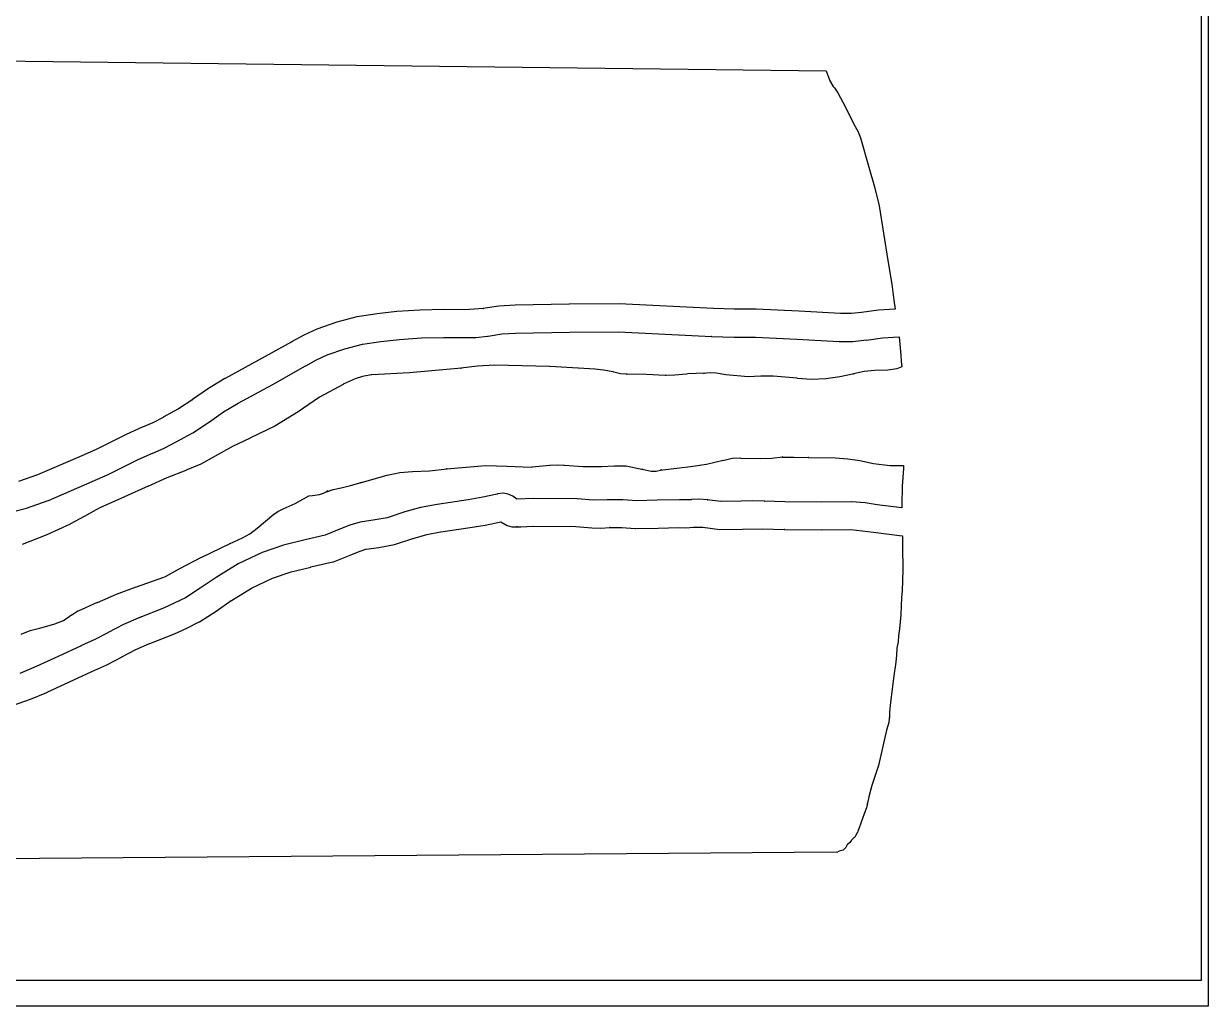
# Model space of a CAD drawing. Extents: x 2 to 598, y 1588 to 7998.
# Drawn here: x 176 to 379.6, y 6865.6 to 7034.7 of the extents above; entities that cross this region are included whole.
import ezdxf

# ---------------------------------------------------------------- set-up
doc = ezdxf.new("R2010")
doc.units = 0

msp = doc.modelspace()

# ---------------------------------------------------------------- linework, layer by layer
at = {"layer": 'Calque 1'}
for p, q in [((378.492, 6946.62), (378.492, 7310.11)), ((133.0976, 7028.76779), (313.9056, 7026.53749)), ((313.9056, 7026.53749), (314.5795, 7024.84509)), ((314.5795, 7024.84509), (315.152312, 7023.88404)), ((315.152312, 7023.88404), (315.3862, 7023.64569)), ((315.3862, 7023.64569), (315.9515, 7022.78529)), ((315.9515, 7022.78529), (317.277712, 7020.28734)), ((317.277712, 7020.28734), (318.7048, 7017.38199)), ((318.7048, 7017.38199), (319.38255, 7016.167377)), ((319.38255, 7016.167377), (319.8443, 7015.03999)), ((319.8443, 7015.03999), (321.2576, 7010.01029)), ((321.2576, 7010.01029), (322.2414, 7006.631653)), ((322.2414, 7006.631653), (323.0431, 7003.32179)), ((323.0431, 7003.32179), (324.5076, 6993.96264)), ((324.5076, 6993.96264), (325.2192, 6989.86054)), ((325.2192, 6989.86054), (325.5556, 6987.09644)), ((278.3275, 6986.47734), (269.7776, 6986.40534)), ((278.3465, 6986.47734), (278.3275, 6986.47734)), ((294.5569, 6985.67584), (278.3465, 6986.47734)), ((325.5556, 6987.09644), (325.8233, 6985.59004)), ((236.728788, 6984.78269), (233.2839, 6984.23014)), ((240.1223, 6985.14024), (236.728788, 6984.78269)), ((244.151375, 6985.418215), (240.1223, 6985.14024)), ((248.2055, 6985.49474), (244.151375, 6985.418215)), ((251.78015, 6985.476628), (248.2055, 6985.49474)), ((254.987, 6985.67144), (251.78015, 6985.476628)), ((257.650275, 6986.071028), (254.8868, 6985.65444)), ((254.8868, 6985.65444), (254.987, 6985.67144)), ((260.4487, 6986.24514), (257.650275, 6986.071028)), ((260.4767, 6986.24514), (260.4487, 6986.24514)), ((269.7676, 6986.40534), (260.4767, 6986.24514)), ((269.7776, 6986.40534), (269.7676, 6986.40534)), ((294.6099, 6985.67584), (294.5569, 6985.67584)), ((298.1349, 6985.558315), (294.6099, 6985.67584)), ((301.8462, 6985.56424), (298.1349, 6985.558315)), ((301.8702, 6985.56424), (301.8462, 6985.56424)), ((309.232638, 6985.21199), (301.8702, 6985.56424)), ((316.3835, 6984.81024), (309.232638, 6985.21199)), ((316.4555, 6984.81024), (316.3835, 6984.81024)), ((318.267163, 6984.79459), (316.4555, 6984.81024)), ((319.9979, 6984.99314), (318.267163, 6984.79459)), ((320.0159, 6984.99314), (319.9979, 6984.99314)), ((322.936888, 6985.389165), (320.0159, 6984.99314)), ((325.8233, 6985.59004), (322.936888, 6985.389165)), ((229.76995, 6983.32564), (226.3773, 6982.14734)), ((233.2559, 6984.22014), (229.76995, 6983.32564)), ((233.2839, 6984.23014), (233.2559, 6984.22014)), ((224.113425, 6981.108477), (222.0021, 6979.93854)), ((226.3533, 6982.13734), (224.113425, 6981.108477)), ((226.3773, 6982.14734), (226.3533, 6982.13734)), ((237.339287, 6980.021577), (240.5452, 6980.35954)), ((240.5452, 6980.35954), (240.5552, 6980.35954)), ((240.5552, 6980.35954), (244.368337, 6980.62264)), ((244.368337, 6980.62264), (248.1733, 6980.69434)), ((248.1733, 6980.69434), (248.2133, 6980.69434)), ((248.2133, 6980.69434), (251.784575, 6980.662777)), ((251.784575, 6980.662777), (253.703384, 6980.718598)), ((253.703384, 6980.718598), (255.7028, 6980.92484)), ((255.7028, 6980.92484), (255.8036, 6980.94284)), ((255.8036, 6980.94284), (258.161387, 6981.298302)), ((258.161387, 6981.298302), (260.532, 6981.44624)), ((260.532, 6981.44624), (269.8797, 6981.60644)), ((269.8797, 6981.60644), (278.2043, 6981.67944)), ((278.2043, 6981.67944), (278.2043, 6981.67944)), ((278.2043, 6981.67944), (294.2881, 6980.88354)), ((294.2881, 6980.88354), (294.234, 6980.88)), ((294.234, 6980.88), (298.108525, 6980.74425)), ((298.108525, 6980.74425), (301.8041, 6980.7534)), ((301.8041, 6980.7534), (308.880875, 6980.40975)), ((308.880875, 6980.40975), (316.1624, 6980.0052)), ((320.864, 6980.26), (323.623375, 6980.622888)), ((323.623375, 6980.622888), (326.4606, 6980.8036)), ((326.4606, 6980.8036), (326.7433, 6977.6581)), ((222.0501, 6979.96654), (210.5841, 6973.62834)), ((222.0021, 6979.93854), (222.0501, 6979.96654)), ((228.1428, 6977.68944), (231.1535, 6978.73449)), ((231.1535, 6978.73449), (234.2329, 6979.52544)), ((234.2329, 6979.52544), (237.339287, 6980.021577)), ((316.1624, 6980.0052), (316.1624, 6980.0052)), ((316.1624, 6980.0052), (318.495887, 6979.985925)), ((318.495887, 6979.985925), (320.8815, 6980.262)), ((320.8815, 6980.262), (320.864, 6980.26)), ((224.4521, 6975.81824), (226.285375, 6976.834428)), ((226.285375, 6976.834428), (228.1428, 6977.68944)), ((326.7433, 6977.6581), (326.7433, 6977.6451)), ((326.7433, 6977.6451), (326.8472, 6976.5919)), ((326.8472, 6976.5919), (326.9412, 6975.6323)), ((218.652625, 6972.55234), (224.4041, 6975.79024)), ((224.4041, 6975.79024), (224.4521, 6975.81824)), ((235.6752, 6974.2448), (234.232347, 6973.986259)), ((235.7863, 6974.2548), (235.6752, 6974.2448)), ((242.2701, 6974.6026), (235.7863, 6974.2548)), ((251.2024, 6975.4098), (242.2701, 6974.6026)), ((253.992375, 6975.767675), (251.1234, 6975.3988)), ((251.1234, 6975.3988), (251.2024, 6975.4098)), ((256.9593, 6975.9171), (253.992375, 6975.767675)), ((256.9863, 6975.9171), (256.9593, 6975.9171)), ((266.3698, 6975.7032), (256.9863, 6975.9171)), ((266.4248, 6975.7032), (266.3698, 6975.7032)), ((271.3077, 6975.389), (266.4248, 6975.7032)), ((271.3647, 6975.389), (271.3077, 6975.389)), ((274.139713, 6975.251287), (271.3647, 6975.389)), ((275.670736, 6975.095923), (274.139713, 6975.251287)), ((277.2811, 6974.788), (275.670736, 6975.095923)), ((277.4408, 6974.743), (277.2811, 6974.788)), ((278.5815, 6974.459212), (277.4408, 6974.743)), ((279.697, 6974.36), (278.5815, 6974.459212)), ((283.03555, 6974.319263), (279.6245, 6974.3604)), ((279.6245, 6974.3604), (279.697, 6974.36)), ((286.2711, 6974.1765), (283.03555, 6974.319263)), ((287.926137, 6974.213488), (286.4174, 6974.1665)), ((289.9262, 6974.4104), (287.926137, 6974.213488)), ((290.1453, 6974.4204), (289.9262, 6974.4104)), ((293.0211, 6974.547), (290.1453, 6974.4204)), ((294.004353, 6974.614877), (292.8403, 6974.526)), ((292.8403, 6974.526), (293.0211, 6974.547)), ((295.0347, 6974.549788), (294.004353, 6974.614877)), ((296.6834, 6974.2624), (295.0347, 6974.549788)), ((300.5064, 6973.9441), (296.6834, 6974.2624)), ((318.7216, 6974.4664), (316.300967, 6973.916023)), ((320.469263, 6974.856687), (318.6606, 6974.4484)), ((318.6606, 6974.4484), (318.7216, 6974.4664)), ((322.3038, 6975.0168), (320.469263, 6974.856687)), ((324.519313, 6975.0732), (322.3038, 6975.0168)), ((326.0974, 6975.3093), (324.519313, 6975.0732)), ((326.9412, 6975.6323), (326.0974, 6975.3093)), ((210.5641, 6973.61834), (207.700962, 6971.926027)), ((210.5841, 6973.62834), (210.5641, 6973.61834)), ((212.8059, 6969.38074), (218.652625, 6972.55234)), ((230.8606, 6972.6323), (226.828788, 6970.4191)), ((230.9116, 6972.6553), (230.8606, 6972.6323)), ((232.9697, 6973.571925), (230.9116, 6972.6553)), ((234.232347, 6973.986259), (232.9697, 6973.571925)), ((286.4174, 6974.1665), (286.2711, 6974.1765)), ((302.697552, 6974.058155), (300.5064, 6973.9441)), ((304.840787, 6974.018563), (302.697552, 6974.058155)), ((308.9648, 6973.6728), (304.840787, 6974.018563)), ((309.0188, 6973.6628), (308.9648, 6973.6728)), ((311.426102, 6973.49222), (309.0188, 6973.6628)), ((313.861312, 6973.583962), (311.426102, 6973.49222)), ((316.300967, 6973.916023), (313.861312, 6973.583962)), ((207.700962, 6971.926027), (204.9918, 6970.00054)), ((226.828788, 6970.4191), (223.12, 6967.8801)), ((202.599287, 6968.42614), (199.9551, 6966.96134)), ((205.0328, 6970.03254), (202.599287, 6968.42614)), ((204.9918, 6970.00054), (205.0328, 6970.03254)), ((210.311863, 6967.904978), (212.8259, 6969.39074)), ((212.8259, 6969.39074), (212.8059, 6969.38074)), ((199.9161, 6966.94034), (198.13215, 6966.012752)), ((199.9551, 6966.96134), (199.9161, 6966.94034)), ((205.058862, 6964.309178), (207.8876, 6966.18014)), ((207.8876, 6966.18014), (207.9296, 6966.21214)), ((207.9296, 6966.21214), (210.311863, 6967.904978)), ((223.12, 6967.8801), (219.161313, 6965.419325)), ((196.3261, 6965.24334), (193.551347, 6964.013282)), ((196.4031, 6965.27334), (196.3261, 6965.24334)), ((198.13215, 6966.012752), (196.4031, 6965.27334)), ((202.1831, 6962.71624), (205.058862, 6964.309178)), ((219.161313, 6965.419325), (214.9696, 6963.4189)), ((190.93715, 6962.706753), (188.426378, 6961.446592)), ((193.551347, 6964.013282), (190.93715, 6962.706753)), ((200.201875, 6961.686315), (202.1831, 6962.71624)), ((214.9116, 6963.3939), (211.85655, 6961.955537)), ((214.9696, 6963.4189), (214.9116, 6963.3939)), ((185.9249, 6960.34064), (178.3099, 6957.05664)), ((185.9619, 6960.35564), (185.9249, 6960.34064)), ((188.426378, 6961.446592), (185.9619, 6960.35564)), ((195.640644, 6959.685285), (198.1069, 6960.79234)), ((198.0309, 6960.76334), (200.201875, 6961.686315)), ((198.1069, 6960.79234), (198.0309, 6960.76334)), ((208.8969, 6960.2813), (206.386788, 6958.884075)), ((211.85655, 6961.955537), (208.8489, 6960.2513)), ((208.8489, 6960.2513), (208.8969, 6960.2813)), ((297.75035, 6959.906787), (299.084, 6959.9709)), ((299.084, 6959.9709), (299.2317, 6959.9609)), ((299.2317, 6959.9609), (302.721275, 6959.876287)), ((304.577925, 6959.93217), (306.5011, 6960.1402)), ((306.5011, 6960.1402), (306.3926, 6960.1262)), ((306.3926, 6960.1262), (308.398063, 6960.122812)), ((308.398063, 6960.122812), (310.9472, 6960.0412)), ((310.9472, 6960.0412), (310.889, 6960.04)), ((310.889, 6960.04), (315.467238, 6959.964388)), ((315.467238, 6959.964388), (317.631589, 6959.814902)), ((190.500494, 6957.111663), (193.124325, 6958.417103)), ((193.124325, 6958.417103), (195.640644, 6959.685285)), ((206.386788, 6958.884075), (203.9024, 6957.8494)), ((245.727288, 6957.770537), (248.7867, 6958.1257)), ((248.6254, 6958.1037), (255.4395, 6958.6572)), ((248.7867, 6958.1257), (248.6254, 6958.1037)), ((255.4395, 6958.6572), (259.110113, 6958.546462)), ((259.110113, 6958.546462), (263.2323, 6958.4127)), ((263.2323, 6958.4127), (263.3842, 6958.4227)), ((263.3842, 6958.4227), (266.360025, 6958.71525)), ((266.360025, 6958.71525), (267.65515, 6958.781462)), ((267.65515, 6958.781462), (268.8242, 6958.7132)), ((268.8242, 6958.7132), (268.9212, 6958.7012)), ((268.9212, 6958.7012), (272.080087, 6958.49125)), ((272.080087, 6958.49125), (275.2743, 6958.5141)), ((275.2743, 6958.5141), (277.520037, 6958.599325)), ((277.520037, 6958.599325), (279.5206, 6958.5881)), ((279.5206, 6958.5881), (282.4517, 6957.999)), ((282.4517, 6957.999), (282.3054, 6958.041)), ((282.3054, 6958.041), (283.819563, 6957.721212)), ((284.718736, 6957.724945), (285.6923, 6957.9196)), ((285.3704, 6957.8446), (290.592375, 6958.4957)), ((285.6923, 6957.9196), (285.3704, 6957.8446)), ((290.592375, 6958.4957), (293.364734, 6958.911381)), ((293.364734, 6958.911381), (296.209, 6959.5716)), ((296.171, 6959.5606), (297.75035, 6959.906787)), ((296.209, 6959.5716), (296.171, 6959.5606)), ((302.721275, 6959.876287), (304.577925, 6959.93217)), ((317.631589, 6959.814902), (319.7019, 6959.5041)), ((319.7019, 6959.5041), (319.7209, 6959.5041)), ((319.7209, 6959.5041), (322.092512, 6959.009425)), ((322.092512, 6959.009425), (324.8617, 6958.6928)), ((324.8617, 6958.6928), (327.243, 6958.6558)), ((327.233, 6958.1721), (327.026013, 6955.137662)), ((327.243, 6958.6558), (327.233, 6958.1721)), ((178.31, 6957.05), (175.076875, 6955.9044)), ((178.3099, 6957.05664), (178.31, 6957.05)), ((180.19, 6952.64664), (187.7497, 6955.90684)), ((187.7117, 6955.89284), (190.500494, 6957.111663)), ((187.7497, 6955.90684), (187.7117, 6955.89284)), ((200.538238, 6956.553013), (197.2844, 6955.0609)), ((203.8184, 6957.8214), (200.538238, 6956.553013)), ((203.9024, 6957.8494), (203.8184, 6957.8214)), ((233.8294, 6955.7124), (238.434987, 6957.014637)), ((238.434987, 6957.014637), (240.641148, 6957.454786)), ((240.641148, 6957.454786), (242.7927, 6957.6493)), ((242.7927, 6957.6493), (242.8067, 6957.6493)), ((242.8067, 6957.6493), (245.727288, 6957.770537)), ((283.819563, 6957.721212), (284.718736, 6957.724945)), ((197.3404, 6955.0889), (193.265225, 6953.2844)), ((197.2844, 6955.0609), (197.3404, 6955.0889)), ((226.797713, 6953.670562), (227.530917, 6953.903911)), ((227.530917, 6953.903911), (228.3135, 6954.3183)), ((228.0287, 6954.1571), (229.15677, 6954.544717)), ((228.3135, 6954.3183), (228.0287, 6954.1571)), ((229.15677, 6954.544717), (230.544088, 6954.850087)), ((230.544088, 6954.850087), (232.156311, 6955.208539)), ((232.156311, 6955.208539), (233.9591, 6955.7554)), ((233.9591, 6955.7554), (233.8294, 6955.7124)), ((258.3861, 6953.886381), (257.4195, 6953.7839)), ((259.273725, 6953.741025), (258.3861, 6953.886381)), ((327.026013, 6955.137662), (326.9157, 6951.9095)), ((176.437213, 6951.313503), (180.151, 6952.63064)), ((180.151, 6952.63064), (180.19, 6952.64664)), ((193.265225, 6953.2844), (189.0189, 6951.3692)), ((220.5842, 6951.2279), (222.655813, 6952.116662)), ((222.655813, 6952.116662), (224.9762, 6953.4366)), ((224.9762, 6953.4366), (225.6366, 6953.5086)), ((225.6366, 6953.5086), (226.797713, 6953.670562)), ((247.0262, 6951.9909), (244.175738, 6951.45185)), ((252.3615, 6952.767462), (247.0262, 6951.9909)), ((254.905138, 6953.199727), (252.3615, 6952.767462)), ((257.3455, 6953.7649), (254.905138, 6953.199727)), ((257.4195, 6953.7839), (257.3455, 6953.7649)), ((260.067638, 6953.395156), (259.273725, 6953.741025)), ((260.7531, 6952.8961), (260.067638, 6953.395156)), ((263.5483, 6953.0139), (260.7531, 6952.8961)), ((271.0538, 6952.9309), (263.5483, 6953.0139)), ((271.1638, 6952.9309), (271.0538, 6952.9309)), ((273.89785, 6952.731987), (271.1638, 6952.9309)), ((276.2581, 6952.7511), (273.89785, 6952.731987)), ((276.3625, 6952.7611), (276.2581, 6952.7511)), ((278.976387, 6952.775337), (276.3625, 6952.7611)), ((281.3736, 6952.6221), (278.976387, 6952.775337)), ((284.870988, 6952.708), (281.3736, 6952.6221)), ((288.7157, 6952.7885), (284.870988, 6952.708)), ((290.7022, 6952.7885), (288.7157, 6952.7885)), ((290.7782, 6952.7985), (290.7022, 6952.7885)), ((292.012963, 6952.878213), (290.7782, 6952.7985)), ((293.5769, 6952.7375), (292.012963, 6952.878213)), ((295.8328, 6952.464), (293.4779, 6952.7555)), ((293.4779, 6952.7555), (293.5769, 6952.7375)), ((295.9008, 6952.464), (295.8328, 6952.464)), ((299.324575, 6952.531188), (295.9008, 6952.464)), ((301.245056, 6952.600927), (299.324575, 6952.531188)), ((303.305, 6952.55), (301.245056, 6952.600927)), ((306.8094, 6952.4456), (303.2742, 6952.5531)), ((303.2742, 6952.5531), (303.305, 6952.55)), ((306.8344, 6952.4456), (306.8094, 6952.4456)), ((313.2113, 6952.3726), (306.8344, 6952.4456)), ((318.2286, 6952.4386), (313.2113, 6952.3726)), ((318.3166, 6952.4386), (318.2286, 6952.4386)), ((320.656988, 6952.2255), (318.3166, 6952.4386)), ((322.7138, 6951.9275), (320.656988, 6952.2255)), ((326.9337, 6951.418), (322.7138, 6951.9275)), ((326.9157, 6951.9095), (326.9337, 6951.418)), ((172.6476, 6950.37234), (176.437213, 6951.313503)), ((186.376513, 6949.874837), (184.0291, 6948.6153)), ((188.9379, 6951.3272), (186.376513, 6949.874837)), ((189.0189, 6951.3692), (188.9379, 6951.3272)), ((216.1031, 6947.8706), (218.9747, 6950.3092)), ((218.9197, 6950.2582), (219.6285, 6950.780587)), ((218.9747, 6950.3092), (218.9197, 6950.2582)), ((219.6285, 6950.780587), (220.4519, 6951.1739)), ((220.4519, 6951.1739), (220.5842, 6951.2279)), ((241.4725, 6950.6788), (238.4469, 6949.6918)), ((244.175738, 6951.45185), (241.4725, 6950.6788)), ((183.9571, 6948.5803), (179.923362, 6946.729737)), ((184.0291, 6948.6153), (183.9571, 6948.5803)), ((214.818553, 6946.927959), (216.0931, 6947.8656)), ((216.0361, 6947.8156), (216.1161, 6947.8806)), ((216.0931, 6947.8656), (216.0361, 6947.8156)), ((216.1161, 6947.8806), (216.1031, 6947.8706)), ((230.427313, 6947.785737), (227.7952, 6946.664)), ((232.007298, 6948.418058), (230.427313, 6947.785737)), ((233.8191, 6948.9311), (232.007298, 6948.418058)), ((236.409688, 6949.346812), (233.8191, 6948.9311)), ((238.4359, 6949.6918), (236.409688, 6949.346812)), ((238.4469, 6949.6918), (238.4359, 6949.6918)), ((247.7034, 6947.25934), (252.7222, 6947.98929)), ((252.7222, 6947.98929), (255.324263, 6948.425374)), ((255.324263, 6948.425374), (257.9663, 6949.00604)), ((257.9663, 6949.00604), (259.07825, 6948.328553)), ((259.07825, 6948.328553), (259.889656, 6948.115813)), ((259.889656, 6948.115813), (260.8814, 6948.12394)), ((260.881, 6948.12), (260.6702, 6948.099)), ((260.6702, 6948.099), (260.9508, 6948.112)), ((260.8814, 6948.12394), (260.881, 6948.12)), ((260.9508, 6948.112), (260.9698, 6948.112)), ((260.9698, 6948.112), (261.1625, 6948.112)), ((261.1625, 6948.112), (261.2595, 6948.122)), ((261.2595, 6948.122), (261.3255, 6948.132)), ((261.3255, 6948.132), (261.4105, 6948.142)), ((261.4105, 6948.142), (261.4205, 6948.142)), ((261.4205, 6948.142), (263.4953, 6948.238)), ((263.4953, 6948.238), (263.5673, 6948.238)), ((263.5673, 6948.238), (270.8728, 6948.156)), ((270.8728, 6948.156), (273.6364, 6947.941338)), ((273.6364, 6947.941338), (275.159359, 6947.903002)), ((275.159359, 6947.903002), (276.7738, 6947.9984)), ((276.7738, 6947.9984), (276.6694, 6947.9884)), ((276.6694, 6947.9884), (278.783375, 6947.989887)), ((278.783375, 6947.989887), (281.1141, 6947.8443)), ((281.1141, 6947.8443), (281.2061, 6947.8443)), ((281.2061, 6947.8443), (285.069612, 6947.92)), ((285.069612, 6947.92), (288.584, 6948.0101)), ((288.584, 6948.0101), (288.62, 6948.0101)), ((288.62, 6948.0101), (289.772875, 6947.97635)), ((289.772875, 6947.97635), (291.2487, 6948.0461)), ((291.1727, 6948.0361), (292.6031, 6948.0541)), ((291.2487, 6948.0461), (291.1727, 6948.0361)), ((292.6031, 6948.0541), (292.7021, 6948.0361)), ((292.7021, 6948.0361), (295.6254, 6947.6893)), ((299.567687, 6947.723637), (302.9588, 6947.7783)), ((302.9588, 6947.7783), (302.9888, 6947.7783)), ((302.9888, 6947.7783), (306.8181, 6947.6631)), ((179.923362, 6946.729737), (175.7034, 6945.0627)), ((211.3425, 6945.2028), (213.562475, 6946.2273)), ((213.562475, 6946.2273), (214.818553, 6946.927959)), ((224.3607, 6945.8956), (220.638937, 6944.993787)), ((227.7952, 6946.664), (224.3607, 6945.8956)), ((239.7176, 6945.08604), (242.8699, 6946.10924)), ((242.8699, 6946.10924), (242.9149, 6946.12324)), ((242.9149, 6946.12324), (245.2925, 6946.804265)), ((245.2925, 6946.804265), (247.6314, 6947.24934)), ((247.6314, 6947.24934), (247.7034, 6947.25934)), ((295.6254, 6947.6893), (299.567687, 6947.723637)), ((306.8181, 6947.6631), (306.793, 6947.66)), ((306.793, 6947.66), (313.0955, 6947.589)), ((313.0955, 6947.589), (313.1235, 6947.589)), ((313.1235, 6947.589), (318.1718, 6947.655)), ((318.1718, 6947.655), (322.0811, 6947.1832)), ((322.0811, 6947.1832), (322.0811, 6947.1832)), ((322.0811, 6947.1832), (322.0811, 6947.1832)), ((322.0811, 6947.1832), (326.979, 6946.593)), ((326.979, 6946.593), (326.996, 6946.593)), ((326.996, 6946.593), (327.073, 6946.593)), ((327.073, 6946.593), (327.073, 6944.6479)), ((378.492, 6870.11), (378.492, 6946.62)), ((206.5971, 6942.9265), (211.4315, 6945.2478)), ((211.4315, 6945.2478), (211.3425, 6945.2028)), ((216.9627, 6943.7283), (212.84695, 6941.763912)), ((220.638937, 6944.993787), (216.9627, 6943.7283)), ((232.345988, 6943.348315), (233.641067, 6943.895843)), ((233.641067, 6943.895843), (234.8095, 6944.25814)), ((234.8095, 6944.25814), (234.8295, 6944.25814)), ((234.8295, 6944.25814), (237.003925, 6944.568215)), ((237.003925, 6944.568215), (239.7176, 6945.08604)), ((327.073, 6944.6479), (327.101625, 6940.78715)), ((202.8286, 6940.9813), (206.5301, 6942.8975)), ((206.5301, 6942.8975), (206.5971, 6942.9265)), ((212.84695, 6941.763912), (209.033, 6939.4288)), ((225.3344, 6941.21834), (229.1285, 6942.07364)), ((229.1285, 6942.07364), (229.2155, 6942.09964)), ((229.2155, 6942.09964), (232.345988, 6943.348315)), ((200.0314, 6939.4631), (200.3379, 6939.5876)), ((200.3379, 6939.5876), (202.6632, 6940.9023)), ((202.6632, 6940.9023), (202.8286, 6940.9813)), ((218.7546, 6939.29784), (221.9527, 6940.39784)), ((221.9527, 6940.39784), (225.2984, 6941.20834)), ((225.2984, 6941.20834), (225.3344, 6941.21834)), ((327.101625, 6940.78715), (327.02, 6937.0644)), ((191.933525, 6936.5265), (195.2839, 6937.7803)), ((195.2839, 6937.7803), (195.3489, 6937.8043)), ((195.3489, 6937.8043), (200.0314, 6939.4631)), ((206.32415, 6937.58785), (203.7656, 6935.92)), ((209.033, 6939.4288), (206.32415, 6937.58785)), ((211.6733, 6935.44164), (215.148538, 6937.570427)), ((215.148538, 6937.570427), (218.7416, 6939.28784)), ((218.7416, 6939.28784), (218.7546, 6939.29784)), ((188.6352, 6935.1221), (191.933525, 6936.5265)), ((203.7656, 6935.92), (200.0128, 6934.129725)), ((326.913, 6935.9627), (326.7942, 6932.9856)), ((327.02, 6937.0644), (326.913, 6935.9627)), ((184.2099, 6933.0082), (185.2579, 6933.6439)), ((185.2579, 6933.6439), (185.3592, 6933.6829)), ((185.3592, 6933.6829), (188.6632, 6935.1361)), ((188.6632, 6935.1361), (188.6352, 6935.1221)), ((200.0128, 6934.129725), (195.9315, 6932.5259)), ((206.1818, 6931.79224), (209.030288, 6933.638815)), ((209.030288, 6933.638815), (211.6513, 6935.42764)), ((211.6513, 6935.42764), (211.6733, 6935.44164)), ((181.335963, 6931.410613), (182.771352, 6932.035805)), ((182.771352, 6932.035805), (184.1949, 6932.9962)), ((184.1949, 6932.9962), (184.2099, 6933.0082)), ((196.0175, 6932.5579), (193.111938, 6931.32645)), ((195.9315, 6932.5259), (196.0175, 6932.5579)), ((204.007502, 6930.664088), (206.1408, 6931.76824)), ((206.1408, 6931.76824), (206.1818, 6931.79224)), ((326.7942, 6932.9856), (326.5529, 6930.5919)), ((175.5121, 6929.683), (177.092975, 6930.2803)), ((177.092975, 6930.2803), (178.6437, 6930.6958)), ((178.6437, 6930.6958), (178.7327, 6930.7158)), ((178.7327, 6930.7158), (181.335963, 6931.410613)), ((190.4463, 6929.8964), (188.203062, 6928.71685)), ((190.4943, 6929.9234), (190.4463, 6929.8964)), ((193.111938, 6931.32645), (190.4943, 6929.9234)), ((197.6509, 6928.06254), (201.863413, 6929.713302)), ((201.863413, 6929.713302), (204.007502, 6930.664088)), ((326.5529, 6930.5919), (326.3498, 6929.3863)), ((185.8074, 6927.6357), (181.854213, 6925.824562)), ((188.203062, 6928.71685), (185.7784, 6927.6237)), ((185.7784, 6927.6237), (185.8074, 6927.6357)), ((195.232438, 6927.034652), (197.5659, 6928.03154)), ((197.5659, 6928.03154), (197.6509, 6928.06254)), ((326.2918, 6928.3575), (326.1089, 6927.2273)), ((326.3498, 6929.3863), (326.2918, 6928.3575)), ((181.854213, 6925.824562), (178.1108, 6924.0726)), ((190.261838, 6924.396502), (192.8742, 6925.77444)), ((192.8272, 6925.74744), (195.232438, 6927.034652)), ((192.8742, 6925.77444), (192.8272, 6925.74744)), ((326.0169, 6926.0284), (325.883, 6924.8636)), ((326.1089, 6927.2273), (326.0169, 6926.0284)), ((178.1108, 6924.0726), (175.298213, 6922.912325)), ((187.6812, 6923.23404), (190.261838, 6924.396502)), ((325.883, 6924.8636), (325.4975, 6922.1134)), ((180.0155, 6919.68424), (187.6532, 6923.22204)), ((187.6532, 6923.22204), (187.6812, 6923.23404)), ((325.4975, 6922.1134), (325.0133, 6917.9116)), ((177.145825, 6918.489178), (179.9355, 6919.65024)), ((179.9355, 6919.65024), (180.0155, 6919.68424)), ((174.0221, 6917.36974), (177.145825, 6918.489178)), ((325.0133, 6917.9116), (324.8149, 6916.2993)), ((324.820025, 6915.343725), (324.7769, 6915.1174)), ((324.8149, 6916.2993), (324.8249, 6915.1934)), ((324.8249, 6915.1934), (324.820025, 6915.343725)), ((324.3016, 6913.1553), (322.9074, 6907.0502)), ((324.6819, 6914.4694), (324.3016, 6913.1553)), ((324.7769, 6915.1174), (324.6819, 6914.4694)), ((322.9074, 6907.0502), (321.8067, 6903.6515)), ((321.8067, 6903.6515), (321.2568, 6901.679)), ((321.2568, 6901.679), (321.0264, 6900.5654)), ((320.8663, 6899.8054), (320.471, 6898.7564)), ((320.9924, 6900.2855), (320.8663, 6899.8054)), ((321.0034, 6900.3825), (320.9924, 6900.2855)), ((321.0354, 6900.4379), (321.0034, 6900.3165)), ((321.0034, 6900.3165), (321.0034, 6900.3825)), ((321.0264, 6900.5654), (321.0094, 6900.4119)), ((321.0094, 6900.4119), (321.0354, 6900.4379)), ((320.471, 6898.7564), (319.5967, 6896.3219)), ((318.9741, 6894.9871), (318.8366, 6894.7178)), ((319.2914, 6895.4697), (318.9741, 6894.9871)), ((319.3074, 6895.5317), (319.2914, 6895.4697)), ((319.4044, 6895.7416), (319.3074, 6895.5323)), ((319.3074, 6895.5323), (319.3074, 6895.5317)), ((319.5967, 6896.3219), (319.4044, 6895.7416)), ((317.316, 6892.9436), (316.9481, 6892.5948)), ((317.5615, 6893.3932), (317.316, 6892.9436)), ((317.9946, 6893.8226), (317.5615, 6893.3932)), ((318.162, 6894.0448), (317.9946, 6893.8226)), ((318.3113, 6894.2355), (318.162, 6894.0448)), ((318.6111, 6894.5394), (318.3113, 6894.2355)), ((318.8266, 6894.7078), (318.6111, 6894.5394)), ((318.8366, 6894.7178), (318.8266, 6894.7078)), ((315.6801, 6892.134), (133.2631, 6890.6783)), ((315.7701, 6892.122), (315.6801, 6892.134)), ((316.1799, 6892.3282), (315.7701, 6892.122)), ((316.8801, 6892.5168), (316.1799, 6892.3282)), ((316.9481, 6892.5948), (316.8801, 6892.5168)), ((3.1465, 6870.11), (378.492, 6870.11))]:
    msp.add_line(p, q, dxfattribs=at)
at = {"layer": 'coupe'}
for p, q in [((379.639, 7314.58), (379.639, 6865.64)), ((379.639, 6865.64), (1.99988, 6865.64))]:
    msp.add_line(p, q, dxfattribs=at)

doc.saveas('drawing.dxf')
